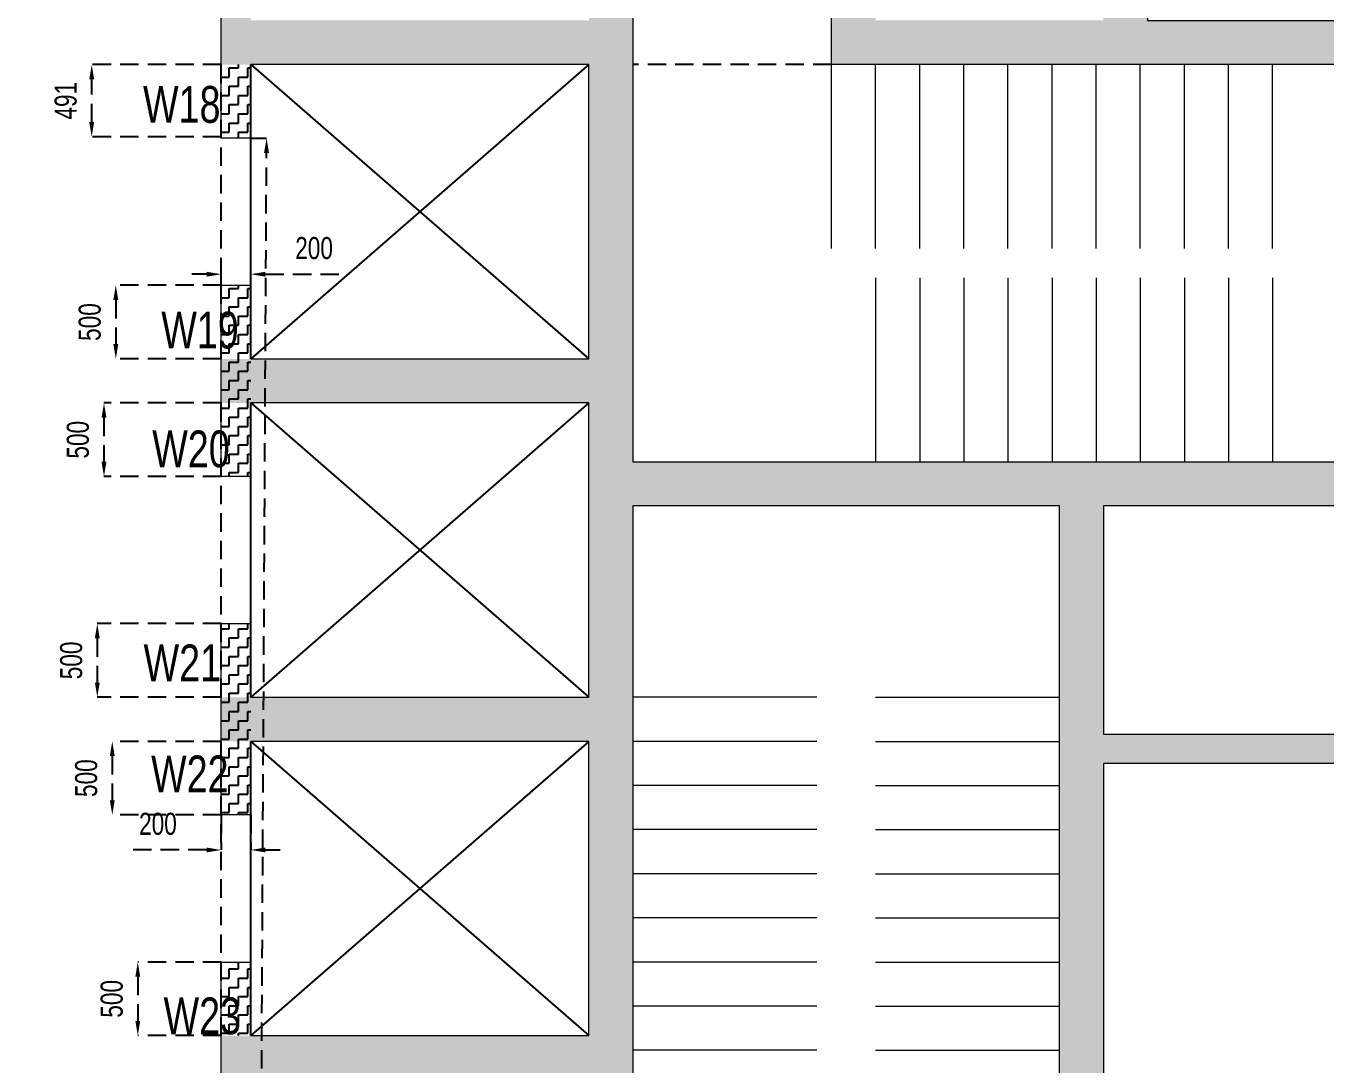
# Model space of a CAD drawing. Header units: millimetres. Extents: x 359 to 32107, y -1 to 49135.
# Drawn here: x 11063 to 19905, y 31435 to 38497 of the extents above; entities that cross this region are included whole.
import ezdxf

# ---------------------------------------------------------------- set-up
doc = ezdxf.new("R2010")
doc.units = ezdxf.units.MM
doc.linetypes.add('HIDDEN', pattern=[0.375, 0.25, -0.125])
for name, color, linetype in [('S-BEAM', 4, 'HIDDEN'), ('S-BEAM 1', 6, 'Continuous'), ('S-CUTOUT', 25, 'Continuous'), ('S-WALL HATCH', 251, 'Continuous')]:
    doc.layers.add(name, color=color, linetype=linetype)
for name, color, linetype, lineweight in [("S-BEAM NO'S", 2, 'Continuous', 20), ('S-GENERAL', 252, 'Continuous', 20), ('S-WALL', 100, 'Continuous', 20)]:
    doc.layers.add(name, color=color, linetype=linetype, lineweight=lineweight)
doc.styles.add('SOBHA', font='swisscl.ttf')
doc.dimstyles.new('S-100-2', dxfattribs={"dimscale": 100, "dimtxt": 1.5, "dimasz": 1, "dimexe": 0, "dimexo": 0, "dimgap": 1, "dimtad": 1, "dimdec": 0, "dimzin": 0, "dimdsep": 46, "dimtxsty": 'SOBHA', "dimcen": 0.0895, "dimclrd": 8, "dimclre": 8, "dimclrt": 2, "dimadec": 0, "dimazin": 0, "dimtfac": 1, "dimtdec": 0, "dimtofl": 0, "dimtmove": 0, "dimatfit": 3, "dimfxl": 0.18, "dimtolj": 1, "dimtzin": 0, "dimlwd": -1, "dimlwe": -1, "dimarcsym": 1})
pattern_1 = [(0, (-407991.865, 279275.18), (62.5, 62.5), [62.5, -62.5]), (90, (-407929.365, 279275.18), (-62.5, 62.5), [62.5, -62.5])]

# ---------------------------------------------------------------- blocks, each defined once
blk = doc.blocks.new('*D108')
at = {"layer": 'Defpoints', "color": 0, "linetype": 'Continuous', "ltscale": 500, "transparency": 16777216}
for p in [(12591.1, 37735.2), (12699.2, 37734.6), (12391.1, 0)]:
    blk.add_point(p, dxfattribs=at)
at = {"layer": 'S-BEAM', "color": 8, "ltscale": 500, "transparency": 16777216}
for p, q in [((12591.1, 37735.2), (12699.2, 37734.6)), ((12499.7, 99.4), (12698.7, 37634.6)), ((12391.1, 0), (12499.2, -0.6))]:
    blk.add_line(p, q, dxfattribs=at)
at = {"layer": 'S-BEAM', "color": 8, "linetype": 'Continuous', "ltscale": 500, "transparency": 16777216}
for points in [[(12682, 37634.7), (12715.3, 37634.5), (12699.2, 37734.6)], [(12483.1, 99.5), (12516.4, 99.3), (12499.2, -0.6)]]:
    blk.add_solid(points, dxfattribs=at)
at = {"layer": 'S-BEAM', "color": 2, "linetype": 'Continuous', "ltscale": 500, "transparency": 16777216, "insert": (12422.3, 18867.9), "char_height": 150, "attachment_point": 5, "rotation": 89.69633, "style": 'SOBHA'}
blk.add_mtext('\\A1;37736', dxfattribs=at)
blk = doc.blocks.new('*D109')
at = {"layer": 'Defpoints', "color": 0, "linetype": 'Continuous', "ltscale": 500, "transparency": 16777216}
for p in [(11509.7, 38234.8), (12391.1, 38234.8), (12391.1, 37744)]:
    blk.add_point(p, dxfattribs=at)
at = {"layer": 'S-BEAM', "color": 8, "ltscale": 500, "transparency": 16777216}
for p, q in [((12391.1, 38234.8), (11509.7, 38234.8)), ((11509.7, 37844), (11509.7, 38134.8)), ((12391.1, 37744), (11509.7, 37744))]:
    blk.add_line(p, q, dxfattribs=at)
at = {"layer": 'S-BEAM', "color": 8, "linetype": 'Continuous', "ltscale": 500, "transparency": 16777216}
for points in [[(11493, 38134.8), (11526.4, 38134.8), (11509.7, 38234.8)], [(11493, 37844), (11526.4, 37844), (11509.7, 37744)]]:
    blk.add_solid(points, dxfattribs=at)
at = {"layer": 'S-BEAM', "color": 2, "linetype": 'Continuous', "ltscale": 500, "transparency": 16777216, "insert": (11333, 37989.4), "char_height": 150, "attachment_point": 5, "rotation": 90, "style": 'SOBHA'}
blk.add_mtext('\\A1;491', dxfattribs=at)
blk = doc.blocks.new('*D110')
at = {"layer": 'Defpoints', "color": 0, "linetype": 'Continuous', "ltscale": 500, "transparency": 16777216}
for p in [(12391.1, 36735.2), (11673.7, 36234.8), (12391.1, 36234.8)]:
    blk.add_point(p, dxfattribs=at)
at = {"layer": 'S-BEAM', "color": 8, "ltscale": 500, "transparency": 16777216}
for p, q in [((12391.1, 36735.2), (11673.7, 36735.2)), ((11673.7, 36635.2), (11673.7, 36334.8)), ((12391.1, 36234.8), (11673.7, 36234.8))]:
    blk.add_line(p, q, dxfattribs=at)
at = {"layer": 'S-BEAM', "color": 8, "linetype": 'Continuous', "ltscale": 500, "transparency": 16777216}
for points in [[(11657, 36635.2), (11690.4, 36635.2), (11673.7, 36735.2)], [(11657, 36334.8), (11690.4, 36334.8), (11673.7, 36234.8)]]:
    blk.add_solid(points, dxfattribs=at)
at = {"layer": 'S-BEAM', "color": 2, "linetype": 'Continuous', "ltscale": 500, "transparency": 16777216, "insert": (11496.9, 36485), "char_height": 150, "attachment_point": 5, "rotation": 90, "style": 'SOBHA'}
blk.add_mtext('\\A1;500', dxfattribs=at)
blk = doc.blocks.new('*D111')
at = {"layer": 'Defpoints', "color": 0, "linetype": 'Continuous', "ltscale": 500, "transparency": 16777216}
for p in [(12591.1, 36810), (12391.1, 36735.2), (12591.1, 36735.2)]:
    blk.add_point(p, dxfattribs=at)
at = {"layer": 'S-BEAM', "color": 8, "ltscale": 500, "transparency": 16777216}
for p, q in [((12291.1, 36810), (12191.1, 36810)), ((12391.1, 36735.2), (12391.1, 36810)), ((12591.1, 36735.2), (12591.1, 36810)), ((12691.1, 36810), (13253, 36810))]:
    blk.add_line(p, q, dxfattribs=at)
at = {"layer": 'S-BEAM', "color": 8, "linetype": 'Continuous', "ltscale": 500, "transparency": 16777216}
for points in [[(12291.1, 36826.7), (12291.1, 36793.4), (12391.1, 36810)], [(12691.1, 36826.7), (12691.1, 36793.4), (12591.1, 36810)]]:
    blk.add_solid(points, dxfattribs=at)
at = {"layer": 'S-BEAM', "color": 2, "linetype": 'Continuous', "ltscale": 500, "transparency": 16777216, "insert": (13022.1, 36986.8), "char_height": 150, "attachment_point": 5, "style": 'SOBHA'}
blk.add_mtext('\\A1;200', dxfattribs=at)
blk = doc.blocks.new('*D112')
at = {"layer": 'Defpoints', "color": 0, "linetype": 'Continuous', "ltscale": 500, "transparency": 16777216}
for p in [(12391.1, 35934.8), (11593.2, 35435.2), (12391.1, 35435.2)]:
    blk.add_point(p, dxfattribs=at)
at = {"layer": 'S-BEAM', "color": 8, "ltscale": 500, "transparency": 16777216}
for p, q in [((12391.1, 35934.8), (11593.2, 35934.8)), ((11593.2, 35834.8), (11593.2, 35535.2)), ((12391.1, 35435.2), (11593.2, 35435.2))]:
    blk.add_line(p, q, dxfattribs=at)
at = {"layer": 'S-BEAM', "color": 8, "linetype": 'Continuous', "ltscale": 500, "transparency": 16777216}
for points in [[(11576.5, 35834.8), (11609.9, 35834.8), (11593.2, 35934.8)], [(11576.5, 35535.2), (11609.9, 35535.2), (11593.2, 35435.2)]]:
    blk.add_solid(points, dxfattribs=at)
at = {"layer": 'S-BEAM', "color": 2, "linetype": 'Continuous', "ltscale": 500, "transparency": 16777216, "insert": (11416.4, 35685), "char_height": 150, "attachment_point": 5, "rotation": 90, "style": 'SOBHA'}
blk.add_mtext('\\A1;500', dxfattribs=at)
blk = doc.blocks.new('*D113')
at = {"layer": 'Defpoints', "color": 0, "linetype": 'Continuous', "ltscale": 500, "transparency": 16777216}
for p in [(12391.1, 34435.2), (11547.7, 33934.8), (12391.1, 33934.8)]:
    blk.add_point(p, dxfattribs=at)
at = {"layer": 'S-BEAM', "color": 8, "ltscale": 500, "transparency": 16777216}
for p, q in [((12391.1, 34435.2), (11547.7, 34435.2)), ((11547.7, 34335.2), (11547.7, 34034.8)), ((12391.1, 33934.8), (11547.7, 33934.8))]:
    blk.add_line(p, q, dxfattribs=at)
at = {"layer": 'S-BEAM', "color": 8, "linetype": 'Continuous', "ltscale": 500, "transparency": 16777216}
for points in [[(11531, 34335.2), (11564.4, 34335.2), (11547.7, 34435.2)], [(11531, 34034.8), (11564.4, 34034.8), (11547.7, 33934.8)]]:
    blk.add_solid(points, dxfattribs=at)
at = {"layer": 'S-BEAM', "color": 2, "linetype": 'Continuous', "ltscale": 500, "transparency": 16777216, "insert": (11370.9, 34185), "char_height": 150, "attachment_point": 5, "rotation": 90, "style": 'SOBHA'}
blk.add_mtext('\\A1;500', dxfattribs=at)
blk = doc.blocks.new('*D114')
at = {"layer": 'Defpoints', "color": 0, "linetype": 'Continuous', "ltscale": 500, "transparency": 16777216}
for p in [(12391.1, 33634.8), (11649.7, 33134.8), (12391.1, 33134.8)]:
    blk.add_point(p, dxfattribs=at)
at = {"layer": 'S-BEAM', "color": 8, "ltscale": 500, "transparency": 16777216}
for p, q in [((12391.1, 33634.8), (11649.7, 33634.8)), ((11649.7, 33534.8), (11649.7, 33234.8)), ((12391.1, 33134.8), (11649.7, 33134.8))]:
    blk.add_line(p, q, dxfattribs=at)
at = {"layer": 'S-BEAM', "color": 8, "linetype": 'Continuous', "ltscale": 500, "transparency": 16777216}
for points in [[(11633, 33534.8), (11666.4, 33534.8), (11649.7, 33634.8)], [(11633, 33234.8), (11666.4, 33234.8), (11649.7, 33134.8)]]:
    blk.add_solid(points, dxfattribs=at)
at = {"layer": 'S-BEAM', "color": 2, "linetype": 'Continuous', "ltscale": 500, "transparency": 16777216, "insert": (11472.9, 33384.8), "char_height": 150, "attachment_point": 5, "rotation": 90, "style": 'SOBHA'}
blk.add_mtext('\\A1;500', dxfattribs=at)
blk = doc.blocks.new('*D115')
at = {"layer": 'Defpoints', "color": 0, "linetype": 'Continuous', "ltscale": 500, "transparency": 16777216}
for p in [(12391.1, 33134.8), (12591.1, 33134.8), (12391.1, 32896.5)]:
    blk.add_point(p, dxfattribs=at)
at = {"layer": 'S-BEAM', "color": 8, "ltscale": 500, "transparency": 16777216}
for p, q in [((12391.1, 33134.8), (12391.1, 32896.5)), ((12591.1, 33134.8), (12591.1, 32896.5)), ((12291.1, 32896.5), (11729.1, 32896.5)), ((12691.1, 32896.5), (12791.1, 32896.5))]:
    blk.add_line(p, q, dxfattribs=at)
at = {"layer": 'S-BEAM', "color": 8, "linetype": 'Continuous', "ltscale": 500, "transparency": 16777216}
for points in [[(12291.1, 32913.2), (12291.1, 32879.9), (12391.1, 32896.5)], [(12691.1, 32913.2), (12691.1, 32879.9), (12591.1, 32896.5)]]:
    blk.add_solid(points, dxfattribs=at)
at = {"layer": 'S-BEAM', "color": 2, "linetype": 'Continuous', "ltscale": 500, "transparency": 16777216, "insert": (11960.1, 33073.3), "char_height": 150, "attachment_point": 5, "style": 'SOBHA'}
blk.add_mtext('\\A1;200', dxfattribs=at)
blk = doc.blocks.new('*D116')
at = {"layer": 'Defpoints', "color": 0, "linetype": 'Continuous', "ltscale": 500, "transparency": 16777216}
for p in [(12391.1, 32134.8), (11823.2, 31634.8), (12391.1, 31634.8)]:
    blk.add_point(p, dxfattribs=at)
at = {"layer": 'S-BEAM', "color": 8, "ltscale": 500, "transparency": 16777216}
for p, q in [((12391.1, 32134.8), (11823.2, 32134.8)), ((11823.2, 32034.8), (11823.2, 31734.8)), ((12391.1, 31634.8), (11823.2, 31634.8))]:
    blk.add_line(p, q, dxfattribs=at)
at = {"layer": 'S-BEAM', "color": 8, "linetype": 'Continuous', "ltscale": 500, "transparency": 16777216}
for points in [[(11806.5, 32034.8), (11839.9, 32034.8), (11823.2, 32134.8)], [(11806.5, 31734.8), (11839.9, 31734.8), (11823.2, 31634.8)]]:
    blk.add_solid(points, dxfattribs=at)
at = {"layer": 'S-BEAM', "color": 2, "linetype": 'Continuous', "ltscale": 500, "transparency": 16777216, "insert": (11646.4, 31884.8), "char_height": 150, "attachment_point": 5, "rotation": 90, "style": 'SOBHA'}
blk.add_mtext('\\A1;500', dxfattribs=at)

msp = doc.modelspace()

# ---------------------------------------------------------------- hatches: boundary and pattern name
at = {"layer": 'S-WALL HATCH', "linetype": 'Continuous', "ltscale": 500, "transparency": 33554687}
h = msp.add_hatch(dxfattribs=at)
h.set_pattern_fill('HONEY', color=25, scale=400)
h.set_pattern_definition([(0, (-1190978.006, 205150.47), (75, 43.3012702), [50, -100]), (120, (-1190978.006, 205150.47), (-75, 43.3012702), [50, -100]), (60, (-1190978.006, 205150.47), (2e-14, 86.6025404), [-100, 50])])
h.paths.add_polyline_path([(9341.1, 13234.8), (8841.1, 13234.8), (8841.1, 12734.8), (9341.1, 12734.8)])
h.paths.add_polyline_path([(941.1, 18034.8), (641.1, 18034.8), (641.1, 17834.8), (941.1, 17834.8)])
h.paths.add_polyline_path([(941.1, 20334.8), (641.1, 20334.8), (641.1, 20134.8), (941.1, 20134.8)])
h.paths.add_polyline_path([(27325.7, 436.6), (30571.3, 436.6), (30571.3, 832), (27325.7, 832)], flags=9)
h.paths.add_polyline_path([(20188.7, 11940.5), (20573.7, 11940.5), (20573.7, 12661.3), (20188.7, 12661.3)], flags=9)
h.paths.add_polyline_path([(20188.7, 13772.1), (20573.7, 13772.1), (20573.7, 14492.9), (20188.7, 14492.9)], flags=9)
h.paths.add_polyline_path([(13695.5, 29736.7), (13695.5, 31297), (13168.3, 31297), (13168.3, 29736.7)], flags=9)
h.paths.add_polyline_path([(886.1, 39002.6), (886.1, 40562.9), (358.9, 40562.9), (358.9, 39002.6)], flags=9)
h.paths.add_polyline_path([(886.1, 34827.6), (886.1, 36387.9), (358.9, 36387.9), (358.9, 34827.6)], flags=9)
h.paths.add_polyline_path([(886.1, 23852.6), (886.1, 25412.9), (358.9, 25412.9), (358.9, 23852.6)], flags=9)
h.paths.add_polyline_path([(886.1, 14252.6), (886.1, 15812.9), (358.9, 15812.9), (358.9, 14252.6)], flags=9)
h.paths.add_polyline_path([(12228.6, 12581.4), (13788.9, 12581.4), (13788.9, 13108.6), (12228.6, 13108.6)], flags=9)
h.paths.add_polyline_path([(29200.6, 20840.4), (29200.6, 22400.7), (28673.4, 22400.7), (28673.4, 20840.4)], flags=9)
h.paths.add_polyline_path([(25231.7, 30259.1), (25231.7, 31819.4), (24704.5, 31819.4), (24704.5, 30259.1)], flags=9)
h.paths.add_polyline_path([(29099.6, 38528.6), (29099.6, 40088.9), (28572.4, 40088.9), (28572.4, 38528.6)], flags=9)
h.paths.add_polyline_path([(8025.7, 33291.9), (9585.9, 33291.9), (9585.9, 33819.1), (8025.7, 33819.1)], flags=9)
h.paths.add_polyline_path([(19612, 48577.7), (21172.3, 48577.7), (21172.3, 49104.9), (19612, 49104.9)], flags=9)
h.paths.add_polyline_path([(29108.1, 41229.6), (29108.1, 42789.9), (28580.9, 42789.9), (28580.9, 41229.6)], flags=9)
h.paths.add_polyline_path([(29108.1, 32418.1), (29108.1, 33978.4), (28580.9, 33978.4), (28580.9, 32418.1)], flags=9)
h.paths.add_polyline_path([(23322, 12711.2), (24882.3, 12711.2), (24882.3, 13238.4), (23322, 13238.4)], flags=9)
h.paths.add_polyline_path([(16246.5, 12711.2), (17806.8, 12711.2), (17806.8, 13238.4), (16246.5, 13238.4)], flags=9)
h.paths.add_polyline_path([(6261.9, 12711.2), (7822.2, 12711.2), (7822.2, 13238.4), (6261.9, 13238.4)], flags=9)
h.paths.add_polyline_path([(932, 20914.9), (932, 22475.2), (404.8, 22475.2), (404.8, 20914.9)], flags=9)
h.paths.add_polyline_path([(991.3, 45690.5), (991.3, 47250.8), (464.1, 47250.8), (464.1, 45690.5)], flags=9)
h.paths.add_polyline_path([(12388, 31954.2), (12388, 33514.5), (11860.8, 33514.5), (11860.8, 31954.2)], flags=9)
h.paths.add_polyline_path([(12309, 34254.6), (12309, 35814.9), (11781.8, 35814.9), (11781.8, 34254.6)], flags=9)
h.paths.add_polyline_path([(12309, 36554.6), (12309, 38114.9), (11781.8, 38114.9), (11781.8, 36554.6)], flags=9)
h.paths.add_polyline_path([(8159.3, 23739.1), (8159.3, 25299.3), (7632.1, 25299.3), (7632.1, 23739.1)], flags=9)
h.paths.add_polyline_path([(8943.8, 19074.2), (8943.8, 20634.5), (8416.6, 20634.5), (8416.6, 19074.2)], flags=9)
h.paths.add_polyline_path([(14733.3, 19766.2), (14733.3, 21326.4), (14206.1, 21326.4), (14206.1, 19766.2)], flags=9)
h.paths.add_polyline_path([(20591.1, 19365.3), (22151.4, 19365.3), (22151.4, 19892.5), (20591.1, 19892.5)], flags=9)
h.paths.add_polyline_path([(18754.4, 19365.3), (20314.7, 19365.3), (20314.7, 19892.5), (18754.4, 19892.5)], flags=9)
h.paths.add_polyline_path([(21661.9, 38556.9), (21661.9, 40117.2), (21134.7, 40117.2), (21134.7, 38556.9)], flags=9)
h.paths.add_polyline_path([(20915.2, 42468), (20915.2, 44028.3), (20388, 44028.3), (20388, 42468)], flags=9)
h.paths.add_polyline_path([(24577.5, 44944.9), (26137.8, 44944.9), (26137.8, 45472.1), (24577.5, 45472.1)], flags=9)
h.paths.add_polyline_path([(8215.2, 38543), (8215.2, 40103.3), (7688, 40103.3), (7688, 38543)], flags=9)
h.paths.add_polyline_path([(5441.6, 45144.9), (7001.9, 45144.9), (7001.9, 45672.1), (5441.6, 45672.1)], flags=9)
h.paths.add_polyline_path([(5580.6, 23281.6), (6671.6, 23281.6), (6671.6, 23808.8), (5580.6, 23808.8)], flags=9)
h.paths.add_polyline_path([(19970.5, 21586.1), (21061.4, 21586.1), (21061.4, 22113.3), (19970.5, 22113.3)], flags=9)
h.paths.add_polyline_path([(20253.5, 31643), (21344.4, 31643), (21344.4, 32170.2), (20253.5, 32170.2)], flags=9)
h.paths.add_polyline_path([(22580, 39741.7), (23670.9, 39741.7), (23670.9, 40268.9), (22580, 40268.9)], flags=9)
h.paths.add_polyline_path([(5687.8, 40466.1), (6778.7, 40466.1), (6778.7, 40993.3), (5687.8, 40993.3)], flags=9)
h.paths.add_polyline_path([(10804.9, 32346.8), (11895.8, 32346.8), (11895.8, 32874), (10804.9, 32874)], flags=9)
h.paths.add_polyline_path([(14639.2, 40869.7), (15730.2, 40869.7), (15730.2, 41396.9), (14639.2, 41396.9)], flags=9)
h.paths.add_polyline_path([(29297.3, 38933.8), (29682.3, 38933.8), (29682.3, 39654.6), (29297.3, 39654.6)], flags=9)
h.paths.add_polyline_path([(25602, 38933.8), (25987, 38933.8), (25987, 39654.6), (25602, 39654.6)], flags=9)
h.paths.add_polyline_path([(10959.4, 22665.3), (12519.7, 22665.3), (12519.7, 23192.5), (10959.4, 23192.5)], flags=9)
h.paths.add_polyline_path([(10742.6, 23048.9), (10742.6, 24609.2), (10215.4, 24609.2), (10215.4, 23048.9)], flags=9)
h.paths.add_polyline_path([(10742.6, 38607.1), (10742.6, 40167.4), (10215.4, 40167.4), (10215.4, 38607.1)], flags=9)
h.paths.add_polyline_path([(18496.6, 40244.6), (20056.9, 40244.6), (20056.9, 40771.8), (18496.6, 40771.8)], flags=9)
h.paths.add_polyline_path([(11003.9, 8463.6), (18384.3, 8463.6), (18384.3, 10678.1), (11003.9, 10678.1)], flags=9)
h.paths.add_polyline_path([(27271.4, 1731.3), (32106.7, 1731.3), (32106.7, 2165.7), (27271.4, 2165.7)], flags=9)
h.paths.add_polyline_path([(24367.1, 4117.1), (25768, 4117.1), (25768, 4513.2), (24367.1, 4513.2)], flags=9)
h.paths.add_polyline_path([(27210, 3079), (31215.1, 3079), (31215.1, 3474.3), (27210, 3474.3)], flags=9)
h.paths.add_polyline_path([(24263.1, 4985.5), (29712.1, 4985.5), (29712.1, 6373), (24263.1, 6373)], flags=9)
h.paths.add_polyline_path([(24275.6, 6406.6), (25471.1, 6406.6), (25471.1, 6794.6), (24275.6, 6794.6)], flags=9)
h.paths.add_polyline_path([(10907.4, 10653.3), (12633.5, 10653.3), (12633.5, 11180.5), (10907.4, 11180.5)], flags=9)
h.paths.add_polyline_path([(10866.2, 11030.2), (20118.4, 11030.2), (20118.4, 11883.5), (10866.2, 11883.5)], flags=9)
h = msp.add_hatch(dxfattribs=at)
h.set_pattern_fill('HONEY', color=25, scale=400)
h.set_pattern_definition([(0, (19416.07, 12934.81), (75, 43.30127), [50, -100]), (120, (19416.07, 12934.81), (-75, 43.30127), [50, -100]), (60, (19416.07, 12934.81), (2e-14, 86.60254), [-100, 50])])
h.paths.add_polyline_path([(23953.6, 48934.8), (23753.6, 48934.8), (23753.6, 48634.8), (23953.6, 48634.8)])
h.paths.add_polyline_path([(21653.6, 48934.8), (21453.6, 48934.8), (21453.6, 48634.8), (21653.6, 48634.8)])
h.paths.add_polyline_path([(27325.7, 436.6), (30571.3, 436.6), (30571.3, 832), (27325.7, 832)], flags=9)
h.paths.add_polyline_path([(20188.7, 11940.5), (20573.7, 11940.5), (20573.7, 12661.3), (20188.7, 12661.3)], flags=9)
h.paths.add_polyline_path([(20188.7, 13772.1), (20573.7, 13772.1), (20573.7, 14492.9), (20188.7, 14492.9)], flags=9)
h.paths.add_polyline_path([(13695.5, 29736.7), (13695.5, 31297), (13168.3, 31297), (13168.3, 29736.7)], flags=9)
h.paths.add_polyline_path([(886.1, 39002.6), (886.1, 40562.9), (358.9, 40562.9), (358.9, 39002.6)], flags=9)
h.paths.add_polyline_path([(886.1, 34827.6), (886.1, 36387.9), (358.9, 36387.9), (358.9, 34827.6)], flags=9)
h.paths.add_polyline_path([(886.1, 23852.6), (886.1, 25412.9), (358.9, 25412.9), (358.9, 23852.6)], flags=9)
h.paths.add_polyline_path([(886.1, 14252.6), (886.1, 15812.9), (358.9, 15812.9), (358.9, 14252.6)], flags=9)
h.paths.add_polyline_path([(12228.6, 12581.4), (13788.9, 12581.4), (13788.9, 13108.6), (12228.6, 13108.6)], flags=9)
h.paths.add_polyline_path([(29200.6, 20840.4), (29200.6, 22400.7), (28673.4, 22400.7), (28673.4, 20840.4)], flags=9)
h.paths.add_polyline_path([(25231.7, 30259.1), (25231.7, 31819.4), (24704.5, 31819.4), (24704.5, 30259.1)], flags=9)
h.paths.add_polyline_path([(29099.6, 38528.6), (29099.6, 40088.9), (28572.4, 40088.9), (28572.4, 38528.6)], flags=9)
h.paths.add_polyline_path([(8025.7, 33291.9), (9585.9, 33291.9), (9585.9, 33819.1), (8025.7, 33819.1)], flags=9)
h.paths.add_polyline_path([(19612, 48577.7), (21172.3, 48577.7), (21172.3, 49104.9), (19612, 49104.9)], flags=9)
h.paths.add_polyline_path([(29108.1, 41229.6), (29108.1, 42789.9), (28580.9, 42789.9), (28580.9, 41229.6)], flags=9)
h.paths.add_polyline_path([(29108.1, 32418.1), (29108.1, 33978.4), (28580.9, 33978.4), (28580.9, 32418.1)], flags=9)
h.paths.add_polyline_path([(23322, 12711.2), (24882.3, 12711.2), (24882.3, 13238.4), (23322, 13238.4)], flags=9)
h.paths.add_polyline_path([(16246.5, 12711.2), (17806.8, 12711.2), (17806.8, 13238.4), (16246.5, 13238.4)], flags=9)
h.paths.add_polyline_path([(6261.9, 12711.2), (7822.2, 12711.2), (7822.2, 13238.4), (6261.9, 13238.4)], flags=9)
h.paths.add_polyline_path([(932, 20914.9), (932, 22475.2), (404.8, 22475.2), (404.8, 20914.9)], flags=9)
h.paths.add_polyline_path([(991.3, 45690.5), (991.3, 47250.8), (464.1, 47250.8), (464.1, 45690.5)], flags=9)
h.paths.add_polyline_path([(12388, 31954.2), (12388, 33514.5), (11860.8, 33514.5), (11860.8, 31954.2)], flags=9)
h.paths.add_polyline_path([(12309, 34254.6), (12309, 35814.9), (11781.8, 35814.9), (11781.8, 34254.6)], flags=9)
h.paths.add_polyline_path([(12309, 36554.6), (12309, 38114.9), (11781.8, 38114.9), (11781.8, 36554.6)], flags=9)
h.paths.add_polyline_path([(8159.3, 23739.1), (8159.3, 25299.3), (7632.1, 25299.3), (7632.1, 23739.1)], flags=9)
h.paths.add_polyline_path([(8943.8, 19074.2), (8943.8, 20634.5), (8416.6, 20634.5), (8416.6, 19074.2)], flags=9)
h.paths.add_polyline_path([(14733.3, 19766.2), (14733.3, 21326.4), (14206.1, 21326.4), (14206.1, 19766.2)], flags=9)
h.paths.add_polyline_path([(20591.1, 19365.3), (22151.4, 19365.3), (22151.4, 19892.5), (20591.1, 19892.5)], flags=9)
h.paths.add_polyline_path([(18754.4, 19365.3), (20314.7, 19365.3), (20314.7, 19892.5), (18754.4, 19892.5)], flags=9)
h.paths.add_polyline_path([(21661.9, 38556.9), (21661.9, 40117.2), (21134.7, 40117.2), (21134.7, 38556.9)], flags=9)
h.paths.add_polyline_path([(20915.2, 42468), (20915.2, 44028.3), (20388, 44028.3), (20388, 42468)], flags=9)
h.paths.add_polyline_path([(24577.5, 44944.9), (26137.8, 44944.9), (26137.8, 45472.1), (24577.5, 45472.1)], flags=9)
h.paths.add_polyline_path([(8215.2, 38543), (8215.2, 40103.3), (7688, 40103.3), (7688, 38543)], flags=9)
h.paths.add_polyline_path([(5441.6, 45144.9), (7001.9, 45144.9), (7001.9, 45672.1), (5441.6, 45672.1)], flags=9)
h.paths.add_polyline_path([(5580.6, 23281.6), (6671.6, 23281.6), (6671.6, 23808.8), (5580.6, 23808.8)], flags=9)
h.paths.add_polyline_path([(19970.5, 21586.1), (21061.4, 21586.1), (21061.4, 22113.3), (19970.5, 22113.3)], flags=9)
h.paths.add_polyline_path([(20253.5, 31643), (21344.4, 31643), (21344.4, 32170.2), (20253.5, 32170.2)], flags=9)
h.paths.add_polyline_path([(22580, 39741.7), (23670.9, 39741.7), (23670.9, 40268.9), (22580, 40268.9)], flags=9)
h.paths.add_polyline_path([(5687.8, 40466.1), (6778.7, 40466.1), (6778.7, 40993.3), (5687.8, 40993.3)], flags=9)
h.paths.add_polyline_path([(10804.9, 32346.8), (11895.8, 32346.8), (11895.8, 32874), (10804.9, 32874)], flags=9)
h.paths.add_polyline_path([(14639.2, 40869.7), (15730.2, 40869.7), (15730.2, 41396.9), (14639.2, 41396.9)], flags=9)
h.paths.add_polyline_path([(29297.3, 38933.8), (29682.3, 38933.8), (29682.3, 39654.6), (29297.3, 39654.6)], flags=9)
h.paths.add_polyline_path([(25602, 38933.8), (25987, 38933.8), (25987, 39654.6), (25602, 39654.6)], flags=9)
h.paths.add_polyline_path([(10959.4, 22665.3), (12519.7, 22665.3), (12519.7, 23192.5), (10959.4, 23192.5)], flags=9)
h.paths.add_polyline_path([(10742.6, 23048.9), (10742.6, 24609.2), (10215.4, 24609.2), (10215.4, 23048.9)], flags=9)
h.paths.add_polyline_path([(10742.6, 38607.1), (10742.6, 40167.4), (10215.4, 40167.4), (10215.4, 38607.1)], flags=9)
h.paths.add_polyline_path([(18496.6, 40244.6), (20056.9, 40244.6), (20056.9, 40771.8), (18496.6, 40771.8)], flags=9)
h.paths.add_polyline_path([(11003.9, 8463.6), (18384.3, 8463.6), (18384.3, 10678.1), (11003.9, 10678.1)], flags=9)
h.paths.add_polyline_path([(27271.4, 1731.3), (32106.7, 1731.3), (32106.7, 2165.7), (27271.4, 2165.7)], flags=9)
h.paths.add_polyline_path([(24367.1, 4117.1), (25768, 4117.1), (25768, 4513.2), (24367.1, 4513.2)], flags=9)
h.paths.add_polyline_path([(27210, 3079), (31215.1, 3079), (31215.1, 3474.3), (27210, 3474.3)], flags=9)
h.paths.add_polyline_path([(24263.1, 4985.5), (29712.1, 4985.5), (29712.1, 6373), (24263.1, 6373)], flags=9)
h.paths.add_polyline_path([(24275.6, 6406.6), (25471.1, 6406.6), (25471.1, 6794.6), (24275.6, 6794.6)], flags=9)
h.paths.add_polyline_path([(10907.4, 10653.3), (12633.5, 10653.3), (12633.5, 11180.5), (10907.4, 11180.5)], flags=9)
h.paths.add_polyline_path([(10866.2, 11030.2), (20118.4, 11030.2), (20118.4, 11883.5), (10866.2, 11883.5)], flags=9)
at = {"layer": 'S-WALL HATCH', "ltscale": 7.5, "transparency": 33554687}
h = msp.add_hatch(color=251, dxfattribs=at)
h.dxf.hatch_style = 1
h.paths.add_polyline_path([(15191.1, 29834.8), (15291.1, 29834.8), (15291.1, 30084.8), (15191.1, 30084.8), (15191.1, 35234.8), (18091.1, 35234.8), (18091.1, 30084.8), (16441.1, 30084.8), (16441.1, 29834.8), (17191.1, 29834.8), (17191.1, 24634.8), (14891.1, 24634.8), (14891.1, 27534.8), (14591.1, 27534.8), (14591.1, 26284.8), (12641.1, 26284.8), (12641.1, 27834.8), (12591.1, 27834.8), (12591.1, 28184.8), (12391.1, 28184.8), (12391.1, 25984.8), (14591.1, 25984.8), (14591.1, 24634.8), (12391.1, 24634.8), (12391.1, 24334.8), (13991.1, 24334.8), (13991.1, 22734.8), (12351.1, 22734.8), (12351.1, 22534.8), (13991.1, 22534.8), (13991.1, 21084.8), (14191.1, 21084.8), (14191.1, 24334.8), (20491.1, 24334.8), (20491.1, 24534.8), (19541.1, 24534.8), (19541.1, 28034.8), (20241.1, 28034.8), (20241.1, 28234.8), (19291.1, 28234.8), (19291.1, 26334.8), (18241.1, 26334.8), (18241.1, 26084.8), (19291.1, 26084.8), (19291.1, 24634.8), (17491.1, 24634.8), (17491.1, 27634.8), (18381.1, 27634.8), (18381.1, 27834.8), (17491.1, 27834.8), (17491.1, 29834.8), (19941.1, 29834.8), (19941.1, 29144.8), (20141.1, 29144.8), (20141.1, 29834.8), (24741.1, 29834.8), (24741.1, 30084.8), (18391.1, 30084.8), (18391.1, 33484.8), (21091.1, 33484.8), (21091.1, 34334.8), (20891.1, 34334.8), (20891.1, 33684.8), (18391.1, 33684.8), (18391.1, 35234.8), (21091.1, 35234.8), (21091.1, 38884.8), (20791.1, 38884.8), (20791.1, 38534.8), (18691.1, 38534.8), (18691.1, 39984.8), (18791.1, 39984.8), (18791.1, 40284.8), (16441.1, 40284.8), (16441.1, 39984.8), (16541.1, 39984.8), (16541.1, 38234.8), (20791.1, 38234.8), (20791.1, 35534.8), (15191.1, 35534.8), (15191.1, 39984.8), (15291.1, 39984.8), (15291.1, 40284.8), (14116.1, 40284.8), (14116.1, 39984.8), (14891.1, 39984.8), (14891.1, 38534.8), (12591.1, 38534.8), (12591.1, 39984.8), (13366.1, 39984.8), (13366.1, 40284.8), (12391.1, 40284.8), (12391.1, 38234.8), (14891.1, 38234.8), (14891.1, 36234.8), (12391.1, 36234.8), (12391.1, 35934.8), (14891.1, 35934.8), (14891.1, 33934.8), (12391.1, 33934.8), (12391.1, 33634.8), (14891.1, 33634.8), (14891.1, 31634.8), (12391.1, 31634.8), (12391.1, 29334.8), (12591.1, 29334.8), (12591.1, 29434.8), (15191.1, 29434.8)])
h.paths.add_polyline_path([(13641.1, 29734.8), (13641.1, 31334.8), (14891.1, 31334.8), (14891.1, 29734.8)], flags=16)
h.paths.add_polyline_path([(13641.1, 29734.8), (12591.1, 29734.8), (12591.1, 31334.8), (13641.1, 31334.8)], flags=16)
h.paths.add_polyline_path([(16841.1, 38534.8), (16841.1, 39984.8), (18391.2, 39984.8), (18391.2, 38534.8)], flags=16)
h = msp.add_hatch(dxfattribs=at)
h.set_pattern_fill('ZIGZAG', color=251, scale=500)
h.set_pattern_definition(pattern_1)
h.paths.add_polyline_path([(12591.1, 38234.8), (12391.1, 38234.8), (12391.1, 37735.2), (12591.1, 37735.2)])
h = msp.add_hatch(dxfattribs=at)
h.set_pattern_fill('ZIGZAG', color=251, scale=500)
h.set_pattern_definition(pattern_1)
h.paths.add_polyline_path([(12591.1, 36735.2), (12391.1, 36735.2), (12391.1, 35435.2), (12591.1, 35435.2)])
h = msp.add_hatch(dxfattribs=at)
h.set_pattern_fill('ZIGZAG', color=251, scale=500)
h.set_pattern_definition(pattern_1)
h.paths.add_polyline_path([(12591.1, 34435.2), (12391.1, 34435.2), (12391.1, 33134.8), (12591.1, 33134.8)])
h = msp.add_hatch(dxfattribs=at)
h.set_pattern_fill('ZIGZAG', color=251, scale=500)
h.set_pattern_definition(pattern_1)
h.paths.add_polyline_path([(12591.1, 32134.8), (12391.1, 32134.8), (12391.1, 31634.8), (12591.1, 31634.8)])

# ---------------------------------------------------------------- linework, layer by layer
at = {"layer": 'S-BEAM', "ltscale": 500}
for p, q in [((12391.1, 36234.8), (12391.1, 38234.8)), ((16541.1, 38234.8), (15191.1, 38234.8)), ((12391.1, 33934.8), (12391.1, 35934.8)), ((12391.1, 31634.8), (12391.1, 33634.8))]:
    msp.add_line(p, q, dxfattribs=at)
at = {"layer": 'S-BEAM 1', "color": 1}
for p, q in [((12591.1, 36234.8), (12591.1, 38234.8)), ((12591.1, 33934.8), (12591.1, 35934.8)), ((12591.1, 31634.8), (12591.1, 33634.8))]:
    msp.add_line(p, q, dxfattribs=at)
at = {"layer": 'S-CUTOUT', "color": 35}
for p, q in [((12591.1, 38234.8, 0), (14891.1, 36234.8, 0)), ((14891.1, 38234.8, 0), (12591.1, 36234.8, 0)), ((12591.1, 35934.8, 0), (14891.1, 33934.8, 0)), ((14891.1, 35934.8, 0), (12591.1, 33934.8, 0)), ((12591.1, 33634.8, 0), (14891.1, 31634.8, 0)), ((14891.1, 33634.8, 0), (12591.1, 31634.8, 0))]:
    msp.add_line(p, q, dxfattribs=at)
at = {"layer": 'S-GENERAL', "color": 252, "ltscale": 200}
for p, q in [((16541.1, 36984.8), (16541.1, 38234.8)), ((16841.1, 36984.8), (16841.1, 38234.8)), ((17141.1, 36984.8), (17141.1, 38234.8)), ((17441.1, 36984.8), (17441.1, 38234.8)), ((17741.1, 36984.8), (17741.1, 38234.8)), ((18041.1, 36984.8), (18041.1, 38234.8)), ((18341.1, 36984.8), (18341.1, 38234.8)), ((18641.1, 36984.8), (18641.1, 38234.8)), ((18941.1, 36984.8), (18941.1, 38234.8)), ((19241.1, 36984.8), (19241.1, 38234.8)), ((19541.1, 36984.8), (19541.1, 38234.8)), ((16841.1, 36784.8), (16841.1, 35534.8)), ((17141.1, 36784.8), (17141.1, 35534.8)), ((17441.1, 36784.8), (17441.1, 35534.8)), ((17741.1, 36784.8), (17741.1, 35534.8)), ((18041.1, 36784.8), (18041.1, 35534.8)), ((18341.1, 36784.8), (18341.1, 35534.8)), ((18641.1, 36784.8), (18641.1, 35534.8)), ((18941.1, 36784.8), (18941.1, 35534.8)), ((19241.1, 36784.8), (19241.1, 35534.8)), ((19541.1, 36784.8), (19541.1, 35534.8)), ((16441.1, 33934.8, 0), (15191.1, 33934.8, 0)), ((16841.1, 33934.8, 0), (18091.1, 33934.8, 0)), ((16441.1, 33634.8, 0), (15191.1, 33634.8, 0)), ((16841.1, 33634.8, 0), (18091.1, 33634.8, 0)), ((16441.1, 33334.8, 0), (15191.1, 33334.8, 0)), ((16841.1, 33334.8, 0), (18091.1, 33334.8, 0)), ((16441.1, 33034.8, 0), (15191.1, 33034.8, 0)), ((16841.1, 33034.8, 0), (18091.1, 33034.8, 0)), ((16441.1, 32734.8, 0), (15191.1, 32734.8, 0)), ((16841.1, 32734.8, 0), (18091.1, 32734.8, 0)), ((16441.1, 32434.8, 0), (15191.1, 32434.8, 0)), ((16841.1, 32434.8, 0), (18091.1, 32434.8, 0)), ((16441.1, 32134.8, 0), (15191.1, 32134.8, 0)), ((16841.1, 32134.8, 0), (18091.1, 32134.8, 0)), ((16441.1, 31834.8, 0), (15191.1, 31834.8, 0)), ((16841.1, 31834.8, 0), (18091.1, 31834.8, 0)), ((16441.1, 31534.8, 0), (15191.1, 31534.8, 0)), ((16841.1, 31534.8, 0), (18091.1, 31534.8, 0))]:
    msp.add_line(p, q, dxfattribs=at)
at = {"layer": 'S-WALL', "color": 3}
for points in [[(20791.1, 38234.8), (16541.1, 38234.8), (16541.1, 39984.8), (16441.1, 39984.8), (16441.1, 40284.8), (18791.1, 40284.8), (18791.1, 39984.8), (18691.1, 39984.8), (18691.1, 38534.8), (20791.1, 38534.8)], [(12391.1, 31334.8), (12391.1, 31634.8), (12391.1, 32134.8), (12591.1, 32134.8), (12591.1, 31634.8), (14891.1, 31634.8), (14891.1, 33634.8), (12591.1, 33634.8), (12591.1, 33134.8), (12391.1, 33134.8), (12391.1, 34435.2), (12591.1, 34435.2), (12591.1, 33934.8), (14891.1, 33934.8), (14891.1, 35934.8), (12591.1, 35934.8), (12591.1, 35435.2), (12391.1, 35435.2), (12391.1, 36234.8), (12391.1, 36735.2), (12591.1, 36735.2), (12591.1, 36234.8), (14891.1, 36234.8), (14891.1, 38234.8), (12591.1, 38234.8), (12591.1, 37735.2), (12391.1, 37735.2), (12391.1, 39984.8)], [(15191.1, 39984.8), (15191.1, 35534.8), (20791.1, 35534.8)], [(18091.1, 30084.8), (18091.1, 35234.8), (15191.1, 35234.8), (15191.1, 30084.8)], [(21091.1, 35234.8), (18391.1, 35234.8), (18391.1, 33684.8), (20891.1, 33684.8)], [(21091.1, 33484.8), (18391.1, 33484.8), (18391.1, 30084.8), (22341.1, 30084.8)]]:
    msp.add_lwpolyline(points, dxfattribs=at)

# ---------------------------------------------------------------- texts
at = {"layer": "S-BEAM NO'S", "color": 3, "linetype": 'Continuous', "style": 'SOBHA'}
for s, p in [('W18', (11859, 37839.4, 0)), ('W19', (11983, 36305.4, 0)), ('W20', (11921.5, 35497.9, 0)), ('W21', (11862.5, 34043.4, 0)), ('W22', (11913.5, 33288.4, 0)), ('W23', (11998.5, 31643.9, 0))]:
    msp.add_text(s, height=250, dxfattribs=at).set_placement(p)

# ---------------------------------------------------------------- dimensions: what is measured, and where the dimension line sits
at = {"layer": 'S-BEAM', "color": 41, "linetype": 'Continuous', "ltscale": 500, "true_color": 0xf4ee51}
for base, p1, p2, picture, middle in [((11509.7, 38234.8), (12391.1, 37744), (12391.1, 38234.8), '*D109', (11333, 37989.4)), ((11673.7, 36234.8), (12391.1, 36735.2), (12391.1, 36234.8), '*D110', (11496.9, 36485)), ((11593.2, 35435.2), (12391.1, 35934.8), (12391.1, 35435.2), '*D112', (11416.4, 35685)), ((11547.7, 33934.8), (12391.1, 34435.2), (12391.1, 33934.8), '*D113', (11370.9, 34185)), ((11649.7, 33134.8), (12391.1, 33634.8), (12391.1, 33134.8), '*D114', (11472.9, 33384.8)), ((11823.2, 31634.8), (12391.1, 32134.8), (12391.1, 31634.8), '*D116', (11646.4, 31884.8))]:
    dim = msp.add_linear_dim(base=base, p1=p1, p2=p2, angle=90, dimstyle='S-100-2', dxfattribs=at)
    dim.commit()
    dim.dimension.update_dxf_attribs({"geometry": picture, "text_midpoint": middle})
dim = msp.add_aligned_dim(p1=(12391.1, 0), p2=(12591.1, 37735.2), distance=-108.1, dimstyle='S-100-2', dxfattribs=at)
dim.commit()
dim.dimension.update_dxf_attribs({"geometry": '*D108', "text_midpoint": (12422.3, 18867.9)})
for base, p1, p2, picture, middle in [((12591.1, 36810), (12391.1, 36735.2), (12591.1, 36735.2), '*D111', (13022.1, 36986.8)), ((12391.1, 32896.5), (12591.1, 33134.8), (12391.1, 33134.8), '*D115', (11960.1, 33073.3))]:
    dim = msp.add_linear_dim(base=base, p1=p1, p2=p2, dimstyle='S-100-2', dxfattribs=at)
    dim.commit()
    dim.dimension.update_dxf_attribs({"geometry": picture, "text_midpoint": middle})

doc.saveas('drawing.dxf')
